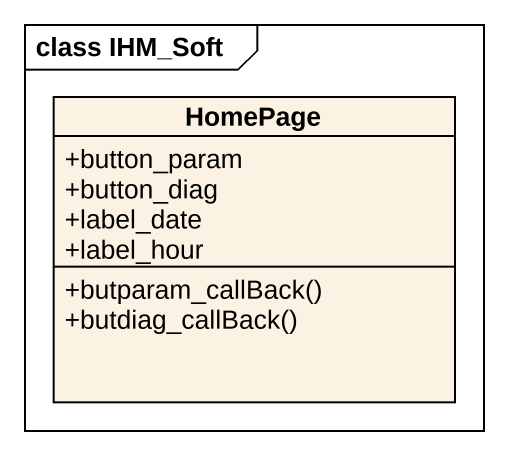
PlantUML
@startuml
mainframe class IHM_Soft
hide circle
hide empty members
skinparam classAttributeIconSize 0
class HomePage {
  +button_param
  +button_diag
  +label_date
  +label_hour
  +butparam_callBack()
  +butdiag_callBack()
}
@enduml
